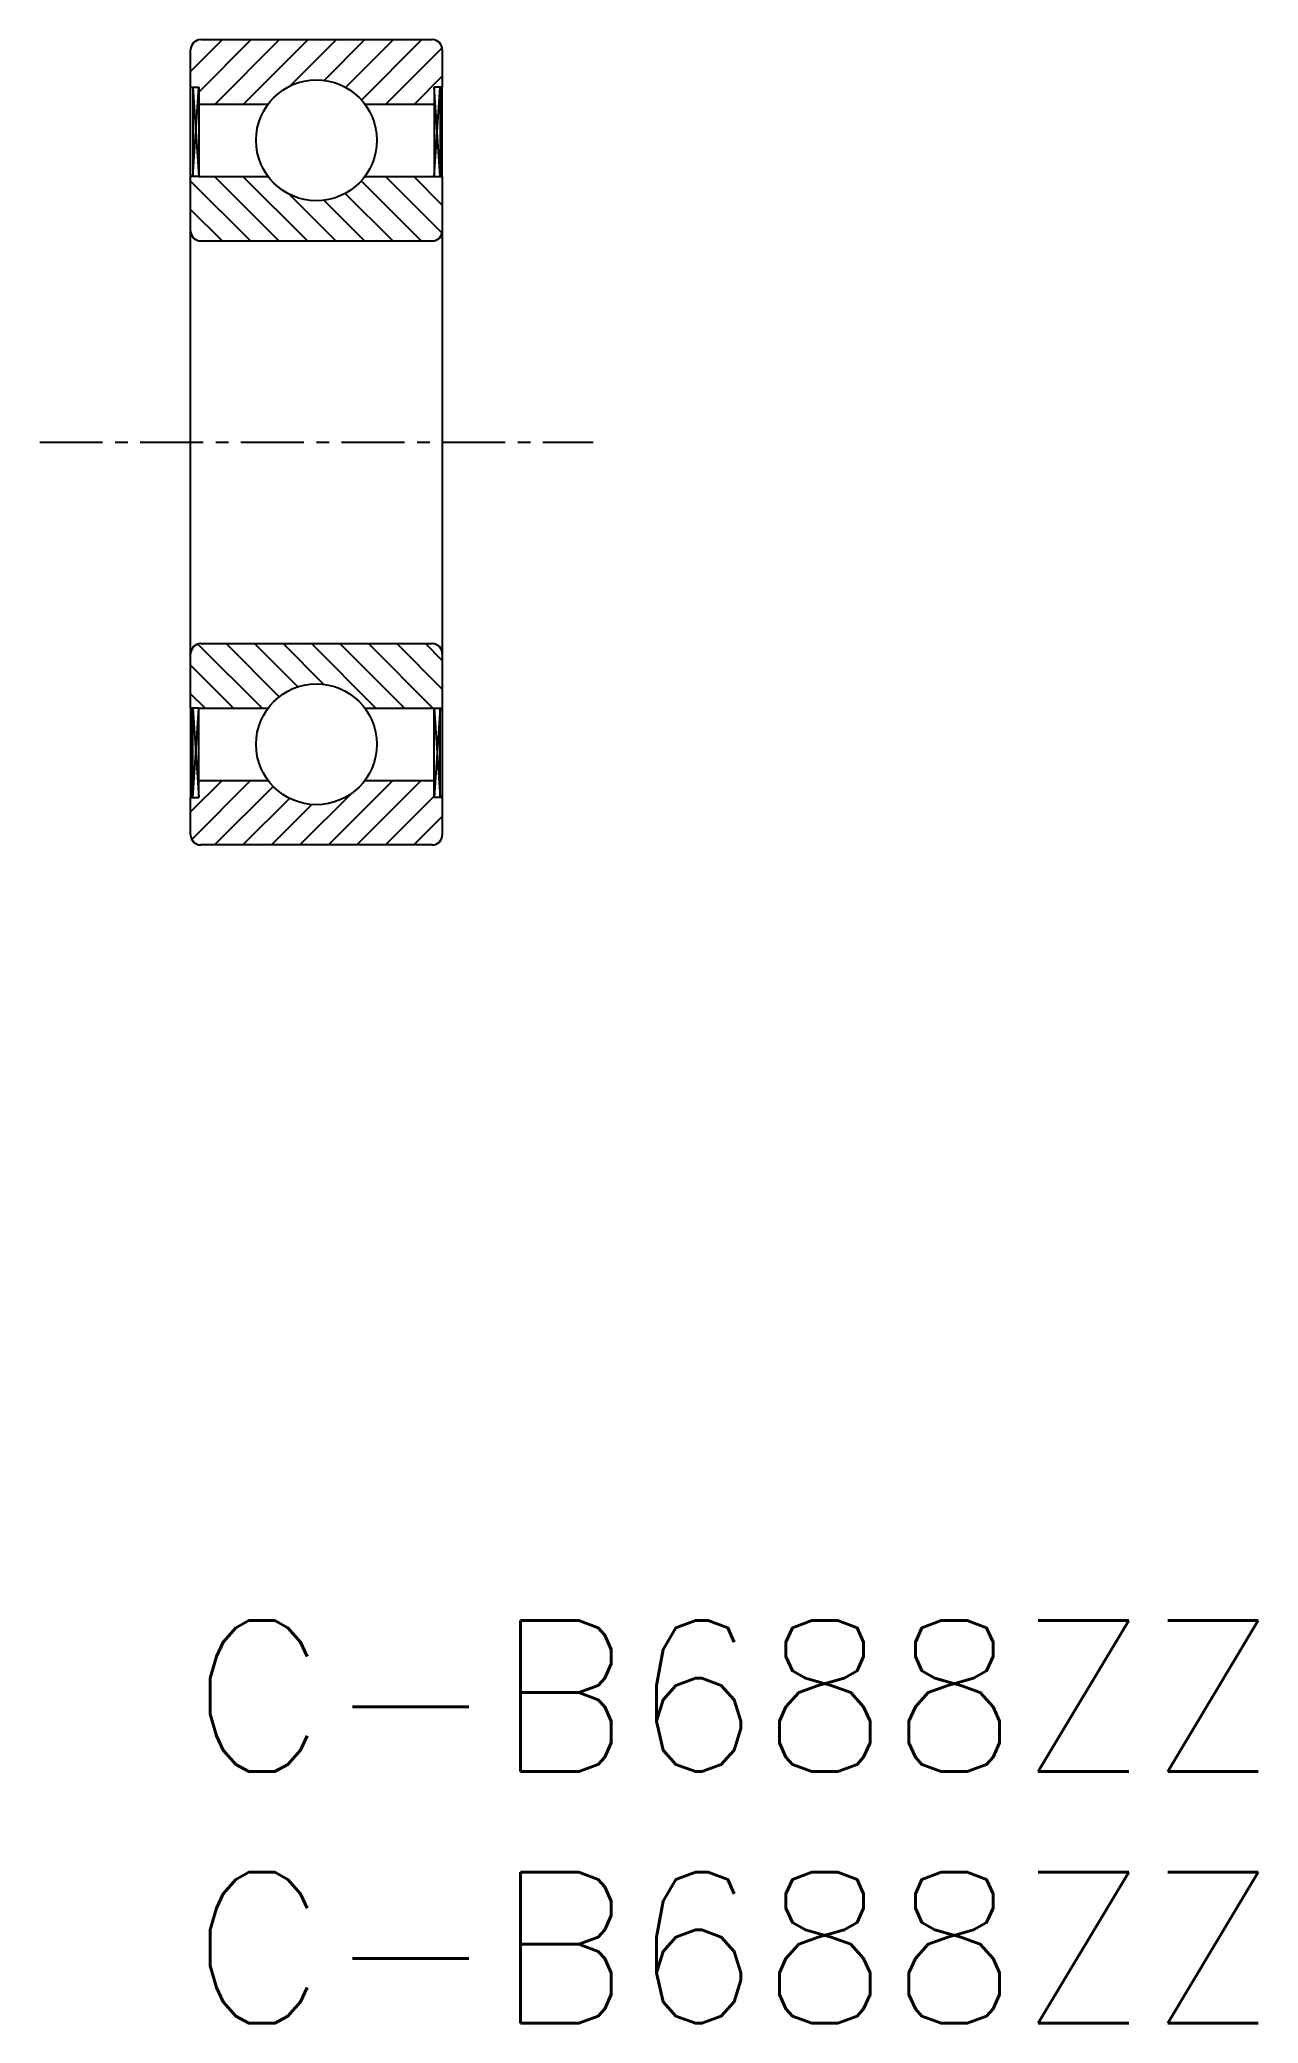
# Model space of a CAD drawing. Extents: x -3 to 21.2, y -8 to 31.4.
import ezdxf
from ezdxf.enums import TextEntityAlignment as Align

# ---------------------------------------------------------------- set-up
doc = ezdxf.new("R2010")
doc.units = 0
doc.linetypes.add('CENTER', pattern=[2, 1.25, -0.25, 0.25, -0.25])
doc.layers.get('0').update_dxf_attribs({"linetype": 'CONTINUOUS'})
doc.layers.add('CENTER', color=1, linetype='CENTER')
doc.styles.get("Standard").update_dxf_attribs({"font": 'txt.shx', "bigfont": 'extfont.shx'})

msp = doc.modelspace()

# ---------------------------------------------------------------- linework, layer by layer
at = {"color": 7, "linetype": 'CONTINUOUS'}
for p, q in [((0, 30.775), (0.635, 31.411)), ((0, 30.467), (0, 31.211)), ((0.16, 30.37), (1.201, 31.411)), ((0.2, 31.411), (4.8, 31.411)), ((0.487, 30.131), (1.767, 31.411)), ((1.052, 30.131), (2.332, 31.411)), ((1.979, 30.492), (2.898, 31.411)), ((2.654, 30.601), (3.464, 31.411)), ((3.08, 30.461), (4.029, 31.411)), ((3.395, 30.21), (4.595, 31.411)), ((3.881, 30.131), (4.997, 31.247)), ((5, 31.211), (5, 30.467)), ((0, 28.691), (0, 30.467)), ((0, 30.467), (0.16, 30.467)), ((0.04, 28.691), (0.16, 30.467)), ((0.04, 30.467), (0.16, 28.691)), ((0.04, 30.467), (0.04, 28.691)), ((0.16, 30.467), (0.16, 28.691)), ((4.446, 30.131), (5, 30.684)), ((4.84, 28.691), (4.96, 30.467)), ((4.84, 30.467), (4.84, 28.691)), ((4.96, 28.691), (4.84, 30.467)), ((5, 30.467), (4.84, 30.467)), ((4.96, 30.467), (4.96, 28.691)), ((5, 28.691), (5, 30.467)), ((0.16, 30.131), (1.54, 30.131)), ((3.46, 30.131), (4.84, 30.131)), ((0, 18.131), (0, 28.691)), ((0.16, 28.691), (0, 28.691)), ((1.189, 27.411), (0, 28.599)), ((0.16, 28.691), (1.54, 28.691)), ((1.755, 27.411), (0.475, 28.691)), ((2.32, 27.411), (1.04, 28.691)), ((4.583, 27.411), (3.389, 28.605)), ((3.46, 28.691), (4.84, 28.691)), ((4.995, 27.565), (3.869, 28.691)), ((5, 28.125), (4.434, 28.691)), ((4.84, 28.691), (5, 28.691)), ((5, 28.691), (5, 18.131)), ((0.623, 27.411), (0, 28.034)), ((2.886, 27.411), (1.955, 28.341)), ((3.452, 27.411), (2.643, 28.219)), ((4.017, 27.411), (3.072, 28.356)), ((0.2, 27.411), (4.8, 27.411)), ((1.418, 18.131), (0.145, 19.403)), ((0.2, 19.411), (4.8, 19.411)), ((1.759, 18.355), (0.704, 19.411)), ((2.128, 18.552), (1.269, 19.411)), ((2.644, 18.602), (1.835, 19.411)), ((3.681, 18.131), (2.401, 19.411)), ((4.246, 18.131), (2.966, 19.411)), ((4.812, 18.131), (3.532, 19.411)), ((5, 18.508), (4.098, 19.411)), ((5, 19.074), (4.663, 19.411)), ((0.852, 18.131), (0, 18.983)), ((0.286, 18.131), (0, 18.417)), ((0.16, 18.131), (0, 18.131)), ((0, 18.131), (0, 16.355)), ((0.04, 18.131), (0.16, 16.355)), ((0.04, 16.355), (0.16, 18.131)), ((0.04, 16.355), (0.04, 18.131)), ((0.16, 18.131), (1.54, 18.131)), ((0.16, 16.355), (0.16, 18.131)), ((3.46, 18.131), (4.84, 18.131)), ((4.84, 18.131), (5, 18.131)), ((4.84, 16.355), (4.84, 18.131)), ((4.96, 18.131), (4.84, 16.355)), ((4.84, 18.131), (4.96, 16.355)), ((4.96, 16.355), (4.96, 18.131)), ((5, 18.131), (5, 16.355)), ((0, 16.067), (0.623, 16.691)), ((0.021, 15.522), (1.189, 16.691)), ((0.16, 16.691), (1.54, 16.691)), ((0.475, 15.411), (1.639, 16.575)), ((2.737, 15.411), (4.017, 16.691)), ((3.303, 15.411), (4.583, 16.691)), ((3.46, 16.691), (4.84, 16.691)), ((0, 15.611), (0, 16.355)), ((0, 16.355), (0.16, 16.355)), ((1.04, 15.411), (1.966, 16.336)), ((1.606, 15.411), (2.409, 16.214)), ((2.172, 15.411), (3.189, 16.428)), ((3.869, 15.411), (4.84, 16.382)), ((5, 16.355), (4.84, 16.355)), ((5, 16.355), (5, 15.611)), ((4.434, 15.411), (5, 15.976)), ((4.8, 15.411), (0.2, 15.411))]:
    msp.add_line(p, q, dxfattribs=at)
for centre in [(2.5, 29.411), (2.5, 17.411)]:
    msp.add_circle(centre, 1.2, dxfattribs=at)
for centre, start, end in [((0.2, 31.211), 90, 180), ((4.8, 31.211), 0, 90), ((0.2, 27.611), 180, 270), ((4.8, 27.611), 270, 0), ((0.2, 19.211), 90, 180), ((4.8, 19.211), 0, 90), ((0.2, 15.611), 180, 270), ((4.8, 15.611), 270, 0)]:
    msp.add_arc(centre, 0.2, start, end, dxfattribs=at)
at = {"layer": 'CENTER', "color": 1, "linetype": 'CENTER'}
msp.add_line((-3, 23.411), (8, 23.411), dxfattribs=at)

# ---------------------------------------------------------------- texts
at = {"color": 7, "linetype": 'CONTINUOUS'}
for p in [(0, -1.5), (0, -6.5)]:
    msp.add_text('C-B688ZZ', height=3, dxfattribs=at).set_placement(p, align=Align.MIDDLE_LEFT)

doc.saveas('drawing.dxf')
